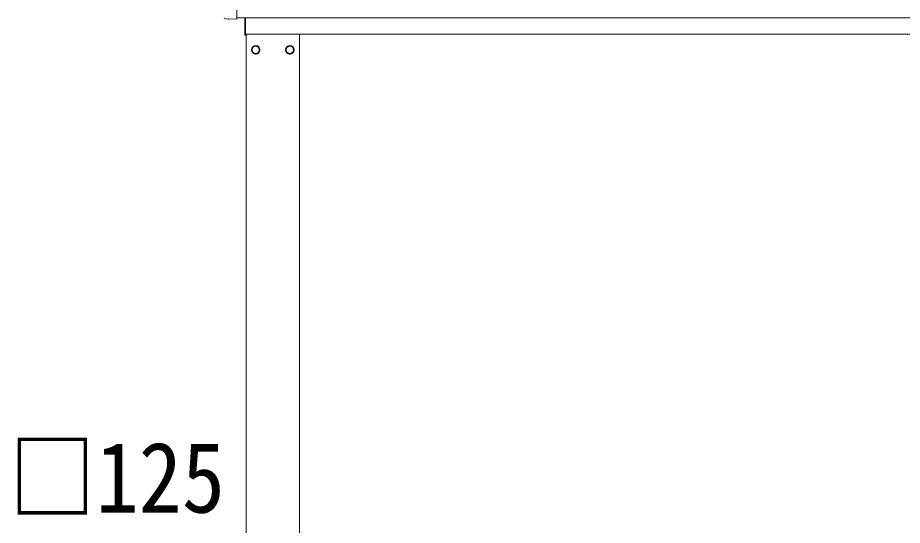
# Model space of a CAD drawing. Units: millimetres at full size, sheet at 1:50; details may follow other scales. Extents: x -14053 to 14053, y -9700 to 9700.
# Drawn here: x -9115 to -7045, y -3750 to -2562 of the extents above; entities that cross this region are included whole.
import ezdxf
from ezdxf.enums import TextEntityAlignment as Align

# ---------------------------------------------------------------- set-up
doc = ezdxf.new("R2010")
doc.units = ezdxf.units.MM
doc.header["$LTSCALE"] = 50
doc.layers.add('0-2_TEXT1', color=4, linetype='Continuous', lineweight=9)
doc.layers.add('0-8_TABLE1', color=6, linetype='Continuous', lineweight=9)
doc.styles.add('ＭＳ ゴシック', font='')
doc.styles.get('ＭＳ ゴシック').set_extended_font_data('MS Gothic')

msp = doc.modelspace()

# ---------------------------------------------------------------- linework, layer by layer
at = {"layer": '0-2_TEXT1'}
for p, q in [((-8602.9, -2366.64), (-8602.9, -2565.5)), ((-8622.53, -2565.5), (-8629.45, -2565.13)), ((-8602.9, -2562.47), (-4960.9, -2562.47)), ((-8583.9, -2602.87), (-8583.9, -2562.57)), ((-8581.9, -2562.57), (-8581.9, -2602.87)), ((-8581.9, -2602.87), (-8583.9, -2602.87)), ((-8581.9, -2600.37), (-5085.9, -2600.37)), ((-8580.9, -5455.37), (-8580.9, -2600.37)), ((-8455.9, -2600.37), (-8455.9, -5455.37)), ((-8549.8, -2637.12), (-8549.9, -2637.12)), ((-8549.8, -2637.62), (-8549.9, -2637.62)), ((-8487, -2637.12), (-8486.9, -2637.12)), ((-8487, -2637.62), (-8486.9, -2637.62))]:
    msp.add_line(p, q, dxfattribs=at)
msp.add_lwpolyline([(-8621.79, -2565.22), (-8621.12, -2564.59), (-8602.9, -2565.5)], dxfattribs=at)
for points in [[(-8558.4, -2627.56), (-8566.9, -2632.46), (-8566.9, -2642.28), (-8558.4, -2647.19), (-8549.9, -2642.28), (-8549.9, -2632.46)], [(-8478.4, -2627.56), (-8469.9, -2632.46), (-8469.9, -2642.28), (-8478.4, -2647.19), (-8486.9, -2642.28), (-8486.9, -2632.46)]]:
    msp.add_lwpolyline(points, close=True, dxfattribs=at)
for centre, radius in [((-8558.4, -2637.37), 10), ((-8558.4, -2637.37), 8.5), ((-8478.4, -2637.37), 10), ((-8478.4, -2637.37), 8.5)]:
    msp.add_circle(centre, radius, dxfattribs=at)
for centre, start, end in [((-8558.4, -2637.37), 111.25399, 128.74601), ((-8558.4, -2637.37), 51.25399, 68.74601), ((-8478.4, -2637.37), 111.25399, 128.74601), ((-8478.4, -2637.37), 51.25399, 68.74601), ((-8558.4, -2637.37), 171.25399, 188.74601), ((-8558.4, -2637.37), 231.25399, 248.74601), ((-8558.4, -2637.37), 291.25399, 308.74601), ((-8558.4, -2637.37), 1.66581, 8.74601), ((-8558.4, -2637.37), 351.25399, 358.33419), ((-8478.4, -2637.37), 171.25399, 178.33419), ((-8478.4, -2637.37), 181.66581, 188.74601), ((-8478.4, -2637.37), 231.25399, 248.74601), ((-8478.4, -2637.37), 291.25399, 308.74601), ((-8478.4, -2637.37), 351.25399, 8.74601)]:
    msp.add_arc(centre, 8.6, start, end, dxfattribs=at)
for centre, major_axis, start_param, end_param in [((-8629.29, -2562.14), (-2.18, -2.07), 5.5252311, 7.0411395), ((-8622.48, -2564.5), (-0.727, -0.69), 0.7579542, 1.5707963)]:
    msp.add_ellipse(centre, major_axis=major_axis, ratio=0.9974, start_param=start_param, end_param=end_param, dxfattribs=at)

# ---------------------------------------------------------------- texts
at = {"layer": '0-8_TABLE1', "color": 7, "style": 'ＭＳ ゴシック', "width": 0.9}
msp.add_text('□125', height=165, dxfattribs=at).set_placement((-9135.73, -3769.34), align=Align.BOTTOM_LEFT)

doc.saveas('drawing.dxf')
